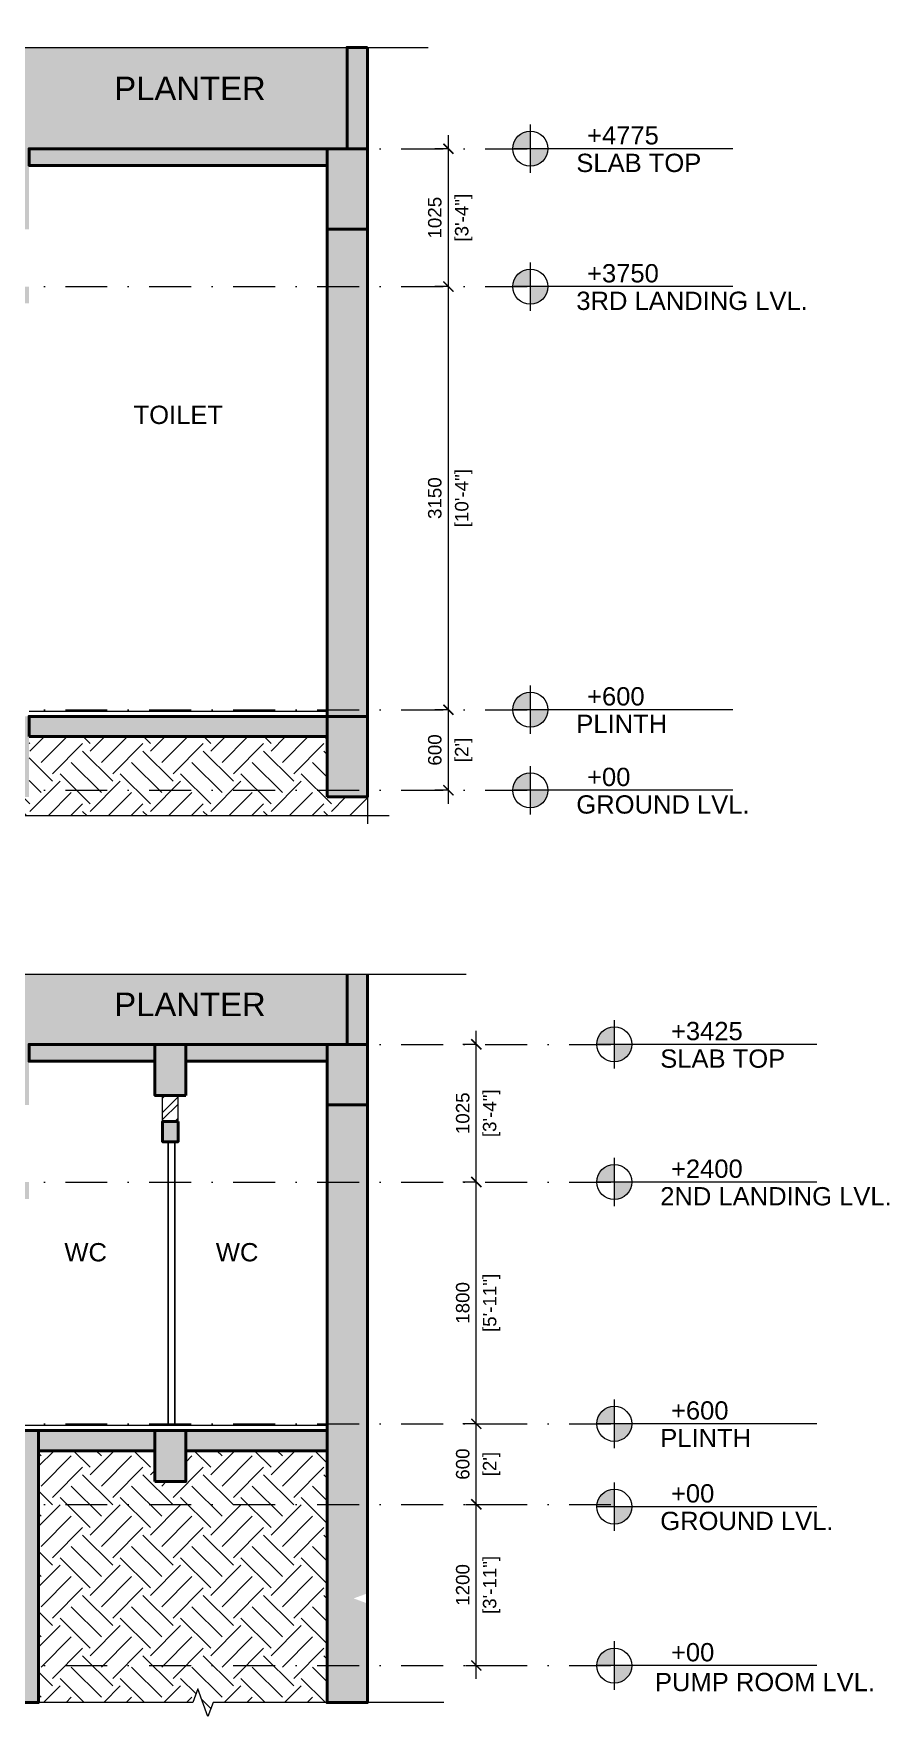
# Model space of a CAD drawing. Header units: millimetres. Extents: x 734227 to 886936, y 173033 to 234304.
# Drawn here: x 796340 to 802713, y 217696 to 230224 of the extents above; entities that cross this region are included whole.
import ezdxf

# ---------------------------------------------------------------- set-up
doc = ezdxf.new("R2010")
doc.units = ezdxf.units.MM
doc.header["$LTSCALE"] = 1250
for name, pattern in [('1', [0]), ('ACAD_ISO02W100', [15, 12, -3]), ('CENTER', [2, 1.25, -0.25, 0.25, -0.25]), ('DASHDOT', [1, 0.5, -0.25, 0, -0.25])]:
    doc.linetypes.add(name, pattern=pattern)
for name, color, linetype, lineweight in [('ANNO TAG_MOFA', 40, 'Continuous', 15), ('BRICK WALL_MOFA', 20, 'Continuous', 20), ('CONCRETE_MOFA', 230, 'Continuous', 40), ('ELEV_15_MOFA', 31, 'Continuous', 13), ('GRID', 252, 'ACAD_ISO02W100', 5), ('TEXT_MOFA', 222, 'Continuous', 18)]:
    doc.layers.add(name, color=color, linetype=linetype, lineweight=lineweight)
doc.layers.add('BEAM NO', color=7, linetype='1')
doc.layers.add('PATH HATCH-2', color=252, linetype='Continuous')
doc.layers.add('DIMENSION_MOFA', color=66, linetype='CENTER', lineweight=9, transparency=0.3)
doc.layers.add('HATCH SOLID_MOFA', color=7, linetype='Continuous', lineweight=5, true_color=0x9c9c9c)
doc.layers.add('HATCH_LIGHT_MOFA', color=7, linetype='Continuous', lineweight=5, true_color=0x5b5b5b)
doc.styles.add('1-50', font='arial.ttf', dxfattribs={"height": 100})
doc.styles.add('GENERATED_STYLE_1', font='arial.ttf')
doc.dimstyles.new('DIM 1-100 1', dxfattribs={"dimtxt": 100, "dimasz": 75, "dimexe": 100, "dimexo": 1, "dimgap": 50, "dimtad": 1, "dimdec": 0, "dimrnd": 5, "dimzin": 0, "dimdsep": 46, "dimtxsty": '1-50', "dimblk": 'OBLIQUE', "dimcen": 100, "dimdle": 100, "dimclrd": 256, "dimclre": 256, "dimclrt": 256, "dimadec": 0, "dimazin": 0, "dimtfac": 1, "dimtdec": 0, "dimtix": 1, "dimtofl": 0, "dimtmove": 1, "dimatfit": 3, "dimldrblk": 'OPEN90', "dimfxl": 100, "dimfxlon": 1, "dimtolj": 1, "dimtzin": 0, "dimlwd": -1, "dimlwe": -1, "dimarcsym": 0})
pattern_1 = [(45, (47078.1, 49149.58), (0, 449.0128), [317.5, -317.5]), (45, (46993.92, 49233.76), (0, 449.0128), [317.5, -317.5]), (45, (46909.73, 49317.95), (0, 449.0128), [317.5, -317.5]), (135, (46909.73, 49374.08), (-449.0128, 0), [317.5, -317.5]), (135, (46993.92, 49458.27), (-449.0128, 0), [317.5, -317.5]), (135, (47078.1, 49542.46), (-449.0128, 0), [317.5, -317.5])]
pattern_2 = [(50, (-1057592.02, 1762154.69), (143.4520365, -12.550427), [15, -165]), (355, (-1057592.02, 1762154.69), (-27.750267, 150.438427), [12, -132]), (100.4514445, (-1057580.07, 1762153.64), (115.701769, 137.887998), [12.748038, -140.228422]), (46.1842, (-1057592.02, 1762194.69), (213.448266, -33.103856), [22.5, -247.5]), (96.635635, (-1057574.24, 1762191.93), (186.93239, 194.82372), [19.122068, -210.342752]), (351.184164, (-1057592.02, 1762194.7), (186.93239, 194.82372), [18, -198]), (21, (-1057572.02, 1762184.69), (119.3814104, -80.523778), [15, -165]), (326, (-1057572.02, 1762184.69), (48.663066, 145.030009), [12, -132]), (71.451445, (-1057562.08, 1762177.98), (168.044475, 64.5062306), [12.748038, -140.228422]), (37.5, (-1057592.024, 1762154.69), (2.4319711, 66.5787708), [0, -130.4, 0, -134, 0, -132.5]), (7.5, (-1057592.024, 1762154.69), (52.6139075, 78.8823424), [0, -76.4, 0, -127.4, 0, -50.5]), (327.5, (-1057636.624, 1762154.69), (106.7644872, -4.5109743), [0, -50, 0, -156, 0, -207]), (317.5, (-1057656.62, 1762154.69), (116.637234, 20.0209965), [0, -65, 0, -103.6, 0, -147])]

# ---------------------------------------------------------------- blocks, each defined once
blk = doc.blocks.new('_ArchTick')
at = {"color": 0, "linetype": 'ByBlock', "const_width": 0.15}
blk.add_lwpolyline([(-0.5, -0.5), (0.5, 0.5)], dxfattribs=at)
blk = doc.blocks.new('*D1806')
at = {"layer": 'Defpoints', "color": 0, "transparency": 16777216}
for p in [(799637, 222699), (799637, 222699), (799637, 221674)]:
    blk.add_point(p, dxfattribs=at)
at = {"layer": 'DIMENSION_MOFA', "ltscale": 150, "transparency": 16777216}
for p, q in [((799637, 221574), (799637, 222799)), ((799636, 222699), (799537, 222699)), ((799636, 221674), (799537, 221674))]:
    blk.add_line(p, q, dxfattribs=at)
at = {"layer": 'DIMENSION_MOFA', "transparency": 16777216, "xscale": 75, "yscale": 75, "zscale": 75}
for p, rotation in [((799637, 222699), 90), ((799637, 221674), 270)]:
    blk.add_blockref('_ArchTick', p, dxfattribs=dict(at, rotation=rotation))
at = {"layer": 'DIMENSION_MOFA', "transparency": 16777216, "char_height": 100, "attachment_point": 5, "rotation": 90, "style": '1-50'}
for s, insert in [('\\A1;1025', (799536, 222186)), ('[3\'-4"]', (799751, 222186))]:
    blk.add_mtext(s, dxfattribs=dict(at, insert=insert))
blk = doc.blocks.new('_Open90')
at = {"color": 0, "linetype": 'ByBlock', "lineweight": -2}
for p, q in [((0, 0), (-1, 0)), ((-0.5, 0.5), (0, 0)), ((0, 0), (-0.5, -0.5))]:
    blk.add_line(p, q, dxfattribs=at)
blk = doc.blocks.new('*D1805')
at = {"layer": 'Defpoints', "color": 0, "transparency": 16777216}
for p in [(799637, 221674), (799637, 221674), (799637, 219874)]:
    blk.add_point(p, dxfattribs=at)
at = {"layer": 'DIMENSION_MOFA', "ltscale": 150, "transparency": 16777216}
for p, q in [((799637, 219774), (799637, 221774)), ((799636, 221674), (799537, 221674)), ((799636, 219874), (799537, 219874))]:
    blk.add_line(p, q, dxfattribs=at)
at = {"layer": 'DIMENSION_MOFA', "transparency": 16777216, "xscale": 75, "yscale": 75, "zscale": 75}
for p, rotation in [((799637, 221674), 90), ((799637, 219874), 270)]:
    blk.add_blockref('_ArchTick', p, dxfattribs=dict(at, rotation=rotation))
at = {"layer": 'DIMENSION_MOFA', "transparency": 16777216, "char_height": 100, "attachment_point": 5, "rotation": 90, "style": '1-50'}
for s, insert in [('\\A1;1800', (799536, 220774)), ('[5\'-11"]', (799751, 220774))]:
    blk.add_mtext(s, dxfattribs=dict(at, insert=insert))
blk = doc.blocks.new('*D1804')
at = {"layer": 'Defpoints', "color": 0, "transparency": 16777216}
for p in [(799637, 219874), (799637, 219874), (799556, 219274)]:
    blk.add_point(p, dxfattribs=at)
at = {"layer": 'DIMENSION_MOFA', "ltscale": 150, "transparency": 16777216}
for p, q in [((799637, 219174), (799637, 219974)), ((799638, 219874), (799737, 219874)), ((799557, 219274), (799737, 219274))]:
    blk.add_line(p, q, dxfattribs=at)
at = {"layer": 'DIMENSION_MOFA', "transparency": 16777216, "xscale": 75, "yscale": 75, "zscale": 75}
for p, rotation in [((799637, 219874), 90), ((799637, 219274), 270)]:
    blk.add_blockref('_ArchTick', p, dxfattribs=dict(at, rotation=rotation))
at = {"layer": 'DIMENSION_MOFA', "transparency": 16777216, "char_height": 100, "attachment_point": 5, "rotation": 90, "style": '1-50'}
for s, insert in [('\\A1;600', (799536, 219574)), ("[2']", (799751, 219574))]:
    blk.add_mtext(s, dxfattribs=dict(at, insert=insert))
blk = doc.blocks.new('*D1803')
at = {"layer": 'Defpoints', "color": 0, "transparency": 16777216}
for p in [(799556, 219274), (799637, 219274), (799556, 218074)]:
    blk.add_point(p, dxfattribs=at)
at = {"layer": 'DIMENSION_MOFA', "ltscale": 150, "transparency": 16777216}
for p, q in [((799557, 219274), (799737, 219274)), ((799637, 217974), (799637, 219374)), ((799557, 218074), (799737, 218074))]:
    blk.add_line(p, q, dxfattribs=at)
at = {"layer": 'DIMENSION_MOFA', "transparency": 16777216, "xscale": 75, "yscale": 75, "zscale": 75}
for p, rotation in [((799637, 219274), 90), ((799637, 218074), 270)]:
    blk.add_blockref('_ArchTick', p, dxfattribs=dict(at, rotation=rotation))
at = {"layer": 'DIMENSION_MOFA', "transparency": 16777216, "char_height": 100, "attachment_point": 5, "rotation": 90, "style": '1-50'}
for s, insert in [('[3\'-11"]', (799751, 218674)), ('\\A1;1200', (799536, 218674))]:
    blk.add_mtext(s, dxfattribs=dict(at, insert=insert))
blk = doc.blocks.new('*D1800')
at = {"layer": 'Defpoints', "color": 0, "transparency": 16777216}
for p in [(799429, 229368), (799429, 229368), (799429, 228341)]:
    blk.add_point(p, dxfattribs=at)
at = {"layer": 'DIMENSION_MOFA', "ltscale": 150, "transparency": 16777216}
for p, q in [((799429, 228241), (799429, 229468)), ((799428, 229368), (799329, 229368)), ((799428, 228341), (799329, 228341))]:
    blk.add_line(p, q, dxfattribs=at)
at = {"layer": 'DIMENSION_MOFA', "transparency": 16777216, "xscale": 75, "yscale": 75, "zscale": 75}
for p, rotation in [((799429, 229368), 90), ((799429, 228341), 270)]:
    blk.add_blockref('_ArchTick', p, dxfattribs=dict(at, rotation=rotation))
at = {"layer": 'DIMENSION_MOFA', "transparency": 16777216, "char_height": 100, "attachment_point": 5, "rotation": 90, "style": '1-50'}
for s, insert in [('\\A1;1025', (799328, 228854)), ('[3\'-4"]', (799543, 228854))]:
    blk.add_mtext(s, dxfattribs=dict(at, insert=insert))
blk = doc.blocks.new('*D1799')
at = {"layer": 'Defpoints', "color": 0, "transparency": 16777216}
for p in [(799429, 228341), (799429, 228341), (799429, 225191)]:
    blk.add_point(p, dxfattribs=at)
at = {"layer": 'DIMENSION_MOFA', "ltscale": 150, "transparency": 16777216}
for p, q in [((799429, 225091), (799429, 228441)), ((799428, 228341), (799329, 228341)), ((799428, 225191), (799329, 225191))]:
    blk.add_line(p, q, dxfattribs=at)
at = {"layer": 'DIMENSION_MOFA', "transparency": 16777216, "xscale": 75, "yscale": 75, "zscale": 75}
for p, rotation in [((799429, 228341), 90), ((799429, 225191), 270)]:
    blk.add_blockref('_ArchTick', p, dxfattribs=dict(at, rotation=rotation))
at = {"layer": 'DIMENSION_MOFA', "transparency": 16777216, "char_height": 100, "attachment_point": 5, "rotation": 90, "style": '1-50'}
for s, insert in [('\\A1;3150', (799328, 226766)), ('[10\'-4"]', (799543, 226766))]:
    blk.add_mtext(s, dxfattribs=dict(at, insert=insert))
blk = doc.blocks.new('*D1798')
at = {"layer": 'Defpoints', "color": 0, "transparency": 16777216}
for p in [(799429, 225191), (799429, 225191), (799429, 224591)]:
    blk.add_point(p, dxfattribs=at)
at = {"layer": 'DIMENSION_MOFA', "ltscale": 150, "transparency": 16777216}
for p, q in [((799429, 224491), (799429, 225291)), ((799428, 225191), (799329, 225191)), ((799428, 224591), (799329, 224591))]:
    blk.add_line(p, q, dxfattribs=at)
at = {"layer": 'DIMENSION_MOFA', "transparency": 16777216, "xscale": 75, "yscale": 75, "zscale": 75}
for p, rotation in [((799429, 225191), 90), ((799429, 224591), 270)]:
    blk.add_blockref('_ArchTick', p, dxfattribs=dict(at, rotation=rotation))
at = {"layer": 'DIMENSION_MOFA', "transparency": 16777216, "char_height": 100, "attachment_point": 5, "rotation": 90, "style": '1-50'}
for s, insert in [('\\A1;600', (799328, 224891)), ("[2']", (799543, 224891))]:
    blk.add_mtext(s, dxfattribs=dict(at, insert=insert))

msp = doc.modelspace()

# ---------------------------------------------------------------- hatches: boundary and pattern name
at = {"layer": 'BEAM NO', "true_color": 0xafd9aa, "transparency": 33554559}
h = msp.add_hatch(color=9, dxfattribs=at)
h.dxf.hatch_style = 1
h.paths.add_polyline_path([(790376.1, 229367.9), (790376.1, 230121.4), (792826.1, 230121.4), (792826.1, 229367.9), (790376.1, 229367.9)])
h.paths.add_polyline_path([(796226.1, 229367.9), (796226.1, 230121.4), (798676.1, 230121.4), (798676.1, 229367.9), (796226.1, 229367.9)])
h = msp.add_hatch(color=9, dxfattribs=at)
h.dxf.hatch_style = 1
h.paths.add_polyline_path([(798676.1, 223221.2), (796226.1, 223221.2), (796226.1, 222698.8), (798676.1, 222698.8)])
at = {"layer": 'HATCH SOLID_MOFA'}
h = msp.add_hatch(color=256, dxfattribs=at)
edge = h.paths.add_edge_path()
edge.add_line((799908.4, 229367.9), (800039, 229367.9))
edge.add_line((800039, 229367.9), (800039, 229498.5))
edge.add_arc((800039, 229367.9), 130.6, 90, 180)
edge = h.paths.add_edge_path()
edge.add_line((800169.6, 229367.9), (800039, 229367.9))
edge.add_line((800039, 229367.9), (800039, 229237.3))
edge.add_arc((800039, 229367.9), 130.6, 270, 360)
h = msp.add_hatch(color=256, dxfattribs=at)
edge = h.paths.add_edge_path()
edge.add_line((799908.4, 228340.9), (800039, 228340.9))
edge.add_line((800039, 228340.9), (800039, 228471.5))
edge.add_arc((800039, 228340.9), 130.6, 90, 180)
edge = h.paths.add_edge_path()
edge.add_line((800169.6, 228340.9), (800039, 228340.9))
edge.add_line((800039, 228340.9), (800039, 228210.3))
edge.add_arc((800039, 228340.9), 130.6, 270, 360)
h = msp.add_hatch(color=256, dxfattribs=at)
edge = h.paths.add_edge_path()
edge.add_line((799908.4, 225190.9), (800039, 225190.9))
edge.add_line((800039, 225190.9), (800039, 225321.5))
edge.add_arc((800039, 225190.9), 130.6, 90, 180)
edge = h.paths.add_edge_path()
edge.add_line((800169.6, 225190.9), (800039, 225190.9))
edge.add_line((800039, 225190.9), (800039, 225060.3))
edge.add_arc((800039, 225190.9), 130.6, 270, 360)
h = msp.add_hatch(color=256, dxfattribs=at)
edge = h.paths.add_edge_path()
edge.add_line((799908.4, 224590.9), (800039, 224590.9))
edge.add_line((800039, 224590.9), (800039, 224721.5))
edge.add_arc((800039, 224590.9), 130.6, 90, 180)
edge = h.paths.add_edge_path()
edge.add_line((800169.6, 224590.9), (800039, 224590.9))
edge.add_line((800039, 224590.9), (800039, 224460.3))
edge.add_arc((800039, 224590.9), 130.6, 270, 360)
h = msp.add_hatch(color=256, dxfattribs=at)
edge = h.paths.add_edge_path()
edge.add_line((800533.2, 222698.8), (800663.8, 222698.8))
edge.add_line((800663.8, 222698.8), (800663.8, 222829.3))
edge.add_arc((800663.8, 222698.8), 130.6, 90, 180)
edge = h.paths.add_edge_path()
edge.add_line((800794.4, 222698.8), (800663.8, 222698.8))
edge.add_line((800663.8, 222698.8), (800663.8, 222568.2))
edge.add_arc((800663.8, 222698.8), 130.6, 270, 360)
h = msp.add_hatch(color=256, dxfattribs=at)
edge = h.paths.add_edge_path()
edge.add_line((800533.2, 221673.8), (800663.8, 221673.8))
edge.add_line((800663.8, 221673.8), (800663.8, 221804.3))
edge.add_arc((800663.8, 221673.8), 130.6, 90, 180)
edge = h.paths.add_edge_path()
edge.add_line((800794.4, 221673.8), (800663.8, 221673.8))
edge.add_line((800663.8, 221673.8), (800663.8, 221543.2))
edge.add_arc((800663.8, 221673.8), 130.6, 270, 360)
h = msp.add_hatch(color=256, dxfattribs=at)
edge = h.paths.add_edge_path()
edge.add_line((800533.2, 219873.8), (800663.8, 219873.8))
edge.add_line((800663.8, 219873.8), (800663.8, 220004.3))
edge.add_arc((800663.8, 219873.8), 130.6, 90, 180)
edge = h.paths.add_edge_path()
edge.add_line((800794.4, 219873.8), (800663.8, 219873.8))
edge.add_line((800663.8, 219873.8), (800663.8, 219743.2))
edge.add_arc((800663.8, 219873.8), 130.6, 270, 360)
h = msp.add_hatch(color=256, dxfattribs=at)
edge = h.paths.add_edge_path()
edge.add_line((800533.2, 219256.4), (800663.8, 219256.4))
edge.add_line((800663.8, 219256.4), (800663.8, 219387))
edge.add_arc((800663.8, 219256.4), 130.6, 90, 180)
edge = h.paths.add_edge_path()
edge.add_line((800794.4, 219256.4), (800663.8, 219256.4))
edge.add_line((800663.8, 219256.4), (800663.8, 219125.8))
edge.add_arc((800663.8, 219256.4), 130.6, 270, 360)
h = msp.add_hatch(color=256, dxfattribs=at)
edge = h.paths.add_edge_path()
edge.add_line((800533.2, 218073.8), (800663.8, 218073.8))
edge.add_line((800663.8, 218073.8), (800663.8, 218204.3))
edge.add_arc((800663.8, 218073.8), 130.6, 90, 180)
edge = h.paths.add_edge_path()
edge.add_line((800794.4, 218073.8), (800663.8, 218073.8))
edge.add_line((800663.8, 218073.8), (800663.8, 217943.2))
edge.add_arc((800663.8, 218073.8), 130.6, 270, 360)
at = {"layer": 'HATCH_LIGHT_MOFA'}
h = msp.add_hatch(dxfattribs=at)
h.set_pattern_fill('AR-CONC', color=256, scale=20)
h.set_pattern_definition([(50, (-1047270.24, 1769052.94), (143.4520365, -12.550427), [15, -165]), (355, (-1047270.24, 1769052.94), (-27.750267, 150.438427), [12, -132]), (100.4514445, (-1047258.29, 1769051.89), (115.701769, 137.887998), [12.748038, -140.228422]), (46.1842, (-1047270.24, 1769092.94), (213.448266, -33.103856), [22.5, -247.5]), (96.635635, (-1047252.46, 1769090.18), (186.93239, 194.82372), [19.122068, -210.342752]), (351.184164, (-1047270.24, 1769092.94), (186.93239, 194.82372), [18, -198]), (21, (-1047250.24, 1769082.94), (119.3814104, -80.523778), [15, -165]), (326, (-1047250.24, 1769082.94), (48.663066, 145.030009), [12, -132]), (71.451445, (-1047240.3, 1769076.23), (168.044475, 64.5062306), [12.748038, -140.228422]), (37.5, (-1047270.244, 1769052.937), (2.4319711, 66.5787708), [0, -130.4, 0, -134, 0, -132.5]), (7.5, (-1047270.244, 1769052.94), (52.6139075, 78.8823424), [0, -76.4, 0, -127.4, 0, -50.5]), (327.5, (-1047314.844, 1769052.937), (106.7644872, -4.5109743), [0, -50, 0, -156, 0, -207]), (317.5, (-1047334.84, 1769052.94), (116.637234, 20.0209965), [0, -65, 0, -103.6, 0, -147])])
h.paths.add_polyline_path([(798674.9, 230121.4), (798826.2, 230121.4), (798826.2, 229367.9), (798674.9, 229367.9)])
h.paths.add_polyline_path([(790223.7, 229367.9), (790223.7, 230121.4), (790374.9, 230121.4), (790374.9, 229367.9), (790223.7, 229367.9)])
h.paths.add_polyline_path([(796074.9, 230121.4), (796224.9, 230121.4), (796224.9, 229367.9), (796074.9, 229367.9)])
h.paths.add_polyline_path([(792824.9, 230121.4), (792974.9, 230121.4), (792974.9, 229367.9), (792824.9, 229367.9)])
h = msp.add_hatch(dxfattribs=at)
h.set_pattern_fill('AR-CONC', color=256, scale=20)
h.set_pattern_definition([(50, (-1047270.24, 1769052.94), (143.4520365, -12.550427), [15, -165]), (355, (-1047270.24, 1769052.94), (-27.750267, 150.438427), [12, -132]), (100.4514445, (-1047258.29, 1769051.89), (115.701769, 137.887998), [12.748038, -140.228422]), (46.1842, (-1047270.24, 1769092.94), (213.448266, -33.103856), [22.5, -247.5]), (96.635635, (-1047252.46, 1769090.18), (186.93239, 194.82372), [19.122068, -210.342752]), (351.184164, (-1047270.24, 1769092.94), (186.93239, 194.82372), [18, -198]), (21, (-1047250.24, 1769082.94), (119.3814104, -80.523778), [15, -165]), (326, (-1047250.24, 1769082.94), (48.663066, 145.030009), [12, -132]), (71.451445, (-1047240.3, 1769076.23), (168.044475, 64.5062306), [12.748038, -140.228422]), (37.5, (-1047270.244, 1769052.937), (2.4319711, 66.5787708), [0, -130.4, 0, -134, 0, -132.5]), (7.5, (-1047270.244, 1769052.94), (52.6139075, 78.8823424), [0, -76.4, 0, -127.4, 0, -50.5]), (327.5, (-1047314.844, 1769052.937), (106.7644872, -4.5109743), [0, -50, 0, -156, 0, -207]), (317.5, (-1047334.84, 1769052.94), (116.637234, 20.0209965), [0, -65, 0, -103.6, 0, -147])])
h.paths.add_polyline_path([(792976.1, 224990.9), (796076.1, 224990.9), (796076.1, 225140.9), (792976.1, 225140.9)])
h.paths.add_polyline_path([(792976.1, 228340.9), (796076.1, 228340.9), (796076.1, 228215.9), (792976.1, 228215.9)])
h.paths.add_polyline_path([(796306.1, 224990.9), (798526.1, 224990.9), (798526.1, 225140.9), (796306.1, 225140.9)])
h.paths.add_polyline_path([(790526.1, 224990.9), (792746.1, 224990.9), (792746.1, 225140.9), (790526.1, 225140.9)])
h.paths.add_polyline_path([(798526.1, 229242.9), (796306.1, 229242.9), (796306.1, 229367.9), (798526.1, 229367.9)])
h.paths.add_polyline_path([(798526.1, 224540.9), (798826.1, 224540.9), (798826.1, 225140.9), (798526.1, 225140.9)])
h.paths.add_polyline_path([(790526.1, 224540.9), (790226.1, 224540.9), (790226.1, 225140.9), (790526.1, 225140.9)])
h.paths.add_polyline_path([(798526.1, 228767.9), (798826.1, 228767.9), (798826.1, 229367.9), (798526.1, 229367.9)])
h.paths.add_polyline_path([(796306.1, 225140.9), (796076.1, 225140.9), (796076.1, 224540.9), (796306.1, 224540.9)])
h.paths.add_polyline_path([(792746.1, 225140.9), (792976.1, 225140.9), (792976.1, 224540.9), (792746.1, 224540.9)])
h.paths.add_polyline_path([(796306.1, 229367.9), (796076.1, 229367.9), (796076.1, 228767.9), (796306.1, 228767.9)])
h.paths.add_polyline_path([(792746.1, 229367.9), (792976.1, 229367.9), (792976.1, 228767.9), (792746.1, 228767.9)])
h.paths.add_polyline_path([(792976.1, 227590.9), (792861.1, 227590.9), (792861.1, 227740.9), (792976.1, 227740.9)])
h.paths.add_polyline_path([(796191.1, 227590.9), (796076.1, 227590.9), (796076.1, 227740.9), (796191.1, 227740.9)])
h.paths.add_polyline_path([(792976.1, 228215.9), (792746.1, 228215.9), (792746.1, 228340.9), (792976.1, 228340.9)])
h.paths.add_polyline_path([(796306.1, 228340.9), (796306.1, 228215.9), (796076.1, 228215.9), (796076.1, 228340.9)])
h = msp.add_hatch(dxfattribs=at)
h.set_pattern_fill('AR-CONC', color=256, scale=20)
h.set_pattern_definition([(50, (-1047270.24, 1769052.94), (143.4520365, -12.550427), [15, -165]), (355, (-1047270.24, 1769052.94), (-27.750267, 150.438427), [12, -132]), (100.4514445, (-1047258.29, 1769051.89), (115.701769, 137.887998), [12.748038, -140.228422]), (46.1842, (-1047270.24, 1769092.94), (213.448266, -33.103856), [22.5, -247.5]), (96.635635, (-1047252.46, 1769090.18), (186.93239, 194.82372), [19.122068, -210.342752]), (351.184164, (-1047270.24, 1769092.94), (186.93239, 194.82372), [18, -198]), (21, (-1047250.24, 1769082.94), (119.3814104, -80.523778), [15, -165]), (326, (-1047250.24, 1769082.94), (48.663066, 145.030009), [12, -132]), (71.451445, (-1047240.3, 1769076.23), (168.044475, 64.5062306), [12.748038, -140.228422]), (37.5, (-1047270.244, 1769052.937), (2.4319711, 66.5787708), [0, -130.4, 0, -134, 0, -132.5]), (7.5, (-1047270.244, 1769052.94), (52.6139075, 78.8823424), [0, -76.4, 0, -127.4, 0, -50.5]), (327.5, (-1047314.844, 1769052.937), (106.7644872, -4.5109743), [0, -50, 0, -156, 0, -207]), (317.5, (-1047334.84, 1769052.94), (116.637234, 20.0209965), [0, -65, 0, -103.6, 0, -147])])
h.paths.add_polyline_path([(798526.1, 225190.9), (798526.1, 228340.9), (798826.1, 228340.9), (798826.1, 225190.9)])
h.paths.add_polyline_path([(798526.1, 228340.9), (798526.1, 228767.9), (798826.1, 228767.9), (798826.1, 228340.9)])
h.paths.add_polyline_path([(798526.1, 225140.9), (798526.1, 225190.9), (798826.1, 225190.9), (798826.1, 225140.9)])
h = msp.add_hatch(dxfattribs=at)
h.set_pattern_fill('AR-CONC', color=256, scale=20)
h.set_pattern_definition([(50, (-1057592.02, 1762154.69), (143.4520365, -12.550427), [15, -165]), (355, (-1057592.02, 1762154.69), (-27.750267, 150.438427), [12, -132]), (100.4514445, (-1057580.07, 1762153.64), (115.701769, 137.887998), [12.748038, -140.228422]), (46.1842, (-1057592.02, 1762194.69), (213.448266, -33.103856), [22.5, -247.5]), (96.635635, (-1057574.24, 1762191.93), (186.93239, 194.82372), [19.122068, -210.342752]), (351.184164, (-1057592.02, 1762194.7), (186.93239, 194.82372), [18, -198]), (21, (-1057572.02, 1762184.69), (119.3814104, -80.523778), [15, -165]), (326, (-1057572.02, 1762184.69), (48.663066, 145.030009), [12, -132]), (71.451445, (-1057562.08, 1762177.98), (168.044475, 64.5062306), [12.748038, -140.228422]), (37.5, (-1057592.024, 1762154.69), (2.4319711, 66.5787708), [0, -130.4, 0, -134, 0, -132.5]), (7.5, (-1057592.024, 1762154.69), (52.6139075, 78.8823424), [0, -76.4, 0, -127.4, 0, -50.5]), (327.5, (-1057636.624, 1762154.69), (106.7644872, -4.5109743), [0, -50, 0, -156, 0, -207]), (317.5, (-1057656.62, 1762154.69), (116.637234, 20.0209965), [0, -65, 0, -103.6, 0, -147])])
h.paths.add_polyline_path([(790226.1, 222698.8), (790226.1, 223221.2), (790376.1, 223221.2), (790376.1, 222698.8)])
h.paths.add_polyline_path([(792826.1, 222698.8), (792826.1, 223221.2), (792976.1, 223221.2), (792976.1, 222698.8)])
h.paths.add_polyline_path([(796076.1, 222698.8), (796076.1, 223221.2), (796226.1, 223221.2), (796226.1, 222698.8)])
h.paths.add_polyline_path([(798676.1, 222698.8), (798676.1, 223221.2), (798826.1, 223221.2), (798826.1, 222698.8)])
h = msp.add_hatch(dxfattribs=at)
h.set_pattern_fill('AR-CONC', color=256, scale=20)
h.set_pattern_definition([(50, (-1057592.02, 1762154.69), (143.4520365, -12.550427), [15, -165]), (355, (-1057592.02, 1762154.69), (-27.750267, 150.438427), [12, -132]), (100.4514445, (-1057580.07, 1762153.64), (115.701769, 137.887998), [12.748038, -140.228422]), (46.1842, (-1057592.02, 1762194.69), (213.448266, -33.103856), [22.5, -247.5]), (96.635635, (-1057574.24, 1762191.93), (186.93239, 194.82372), [19.122068, -210.342752]), (351.184164, (-1057592.02, 1762194.7), (186.93239, 194.82372), [18, -198]), (21, (-1057572.02, 1762184.69), (119.3814104, -80.523778), [15, -165]), (326, (-1057572.02, 1762184.69), (48.663066, 145.030009), [12, -132]), (71.451445, (-1057562.08, 1762177.98), (168.044475, 64.5062306), [12.748038, -140.228422]), (37.5, (-1057592.024, 1762154.69), (2.4319711, 66.5787708), [0, -130.4, 0, -134, 0, -132.5]), (7.5, (-1057592.024, 1762154.69), (52.6139075, 78.8823424), [0, -76.4, 0, -127.4, 0, -50.5]), (327.5, (-1057636.624, 1762154.69), (106.7644872, -4.5109743), [0, -50, 0, -156, 0, -207]), (317.5, (-1057656.62, 1762154.69), (116.637234, 20.0209965), [0, -65, 0, -103.6, 0, -147])])
h.paths.add_polyline_path([(792746.1, 221673.8), (796306.1, 221673.8), (796306.1, 221548.8), (792746.1, 221548.8)])
h.paths.add_polyline_path([(798526.1, 222248.8), (798826.1, 222248.8), (798826.1, 222698.8), (798526.1, 222698.8)])
h.paths.add_polyline_path([(796076.1, 222698.8), (796306.1, 222698.8), (796306.1, 222248.8), (796076.1, 222248.8)])
h.paths.add_polyline_path([(792746.1, 222698.8), (792976.1, 222698.8), (792976.1, 222248.8), (792746.1, 222248.8)])
h.paths.add_polyline_path([(790456.1, 222248.8), (790226.1, 222248.8), (790226.1, 222698.8), (790456.1, 222698.8)])
h.paths.add_polyline_path([(797473.6, 222318.8), (797243.6, 222318.8), (797243.6, 222698.8), (797473.6, 222698.8)])
h.paths.add_polyline_path([(791718.6, 222318.8), (791488.6, 222318.8), (791488.6, 222698.8), (791718.6, 222698.8)])
h.paths.add_polyline_path([(797416.1, 222123.8), (797301.1, 222123.8), (797301.1, 221973.8), (797416.1, 221973.8)])
h.paths.add_polyline_path([(791546.1, 222123.8), (791661.1, 222123.8), (791661.1, 221973.8), (791546.1, 221973.8)])
h = msp.add_hatch(dxfattribs=at)
h.set_pattern_fill('AR-CONC', color=256, scale=20)
h.set_pattern_definition(pattern_2)
h.paths.add_polyline_path([(797473.6, 222573.8), (797473.6, 222698.8), (798526.1, 222698.8), (798526.1, 222573.8)])
h.paths.add_polyline_path([(790456.1, 222573.8), (790456.1, 222698.8), (791488.6, 222698.8), (791488.6, 222573.8)])
h.paths.add_polyline_path([(791718.6, 222573.8), (791718.6, 222698.8), (792746.1, 222698.8), (792746.1, 222573.8)])
h.paths.add_polyline_path([(796306.1, 222573.8), (796306.1, 222698.8), (797243.6, 222698.8), (797243.6, 222573.8)])
h = msp.add_hatch(dxfattribs=at)
h.set_pattern_fill('ANSI32', color=256, scale=300)
h.set_pattern_definition([(45, (-1057592.02, 1762154.69), (-79.549513, 79.549513), []), (45, (-1057538.99, 1762154.69), (-79.549513, 79.549513), [])])
h.paths.add_polyline_path([(790226.1, 219873.8), (790226.1, 222248.8), (790456.1, 222248.8), (790456.1, 219823.8), (790226.1, 219823.8)])
h.paths.add_polyline_path([(796076.1, 219873.8), (796076.1, 221548.8), (796191.1, 221548.8), (796191.1, 219873.8)])
h.paths.add_polyline_path([(792861.1, 219823.8), (792861.1, 221548.8), (792976.1, 221548.8), (792976.1, 219823.8)])
h.paths.add_polyline_path([(797301.1, 222123.8), (797301.1, 222318.8), (797416.1, 222318.8), (797416.1, 222123.8)])
h = msp.add_hatch(dxfattribs=at)
h.set_pattern_fill('AR-CONC', color=256, scale=20)
h.set_pattern_definition(pattern_2)
h.paths.add_polyline_path([(798526.1, 219873.8), (798526.1, 221673.8), (798826.1, 221673.8), (798826.1, 219873.8)])
h.paths.add_polyline_path([(798526.1, 218073.8), (798526.1, 219273.8), (798826.1, 219273.8), (798826.1, 218611.3), (798723.1, 218573.8), (798826.1, 218536.3), (798826.1, 218073.8)])
h.paths.add_polyline_path([(798526.1, 219273.8), (798526.1, 219873.8), (798826.1, 219873.8), (798826.1, 219273.8)])
h.paths.add_polyline_path([(798526.1, 221673.8), (798526.1, 222248.8), (798826.1, 222248.8), (798826.1, 221673.8)])
h.paths.add_polyline_path([(798526.1, 218073.8), (798826.1, 218073.8), (798826.1, 217798.8), (798526.1, 217798.8)])
h = msp.add_hatch(dxfattribs=at)
h.set_pattern_fill('AR-CONC', color=256, scale=20)
h.set_pattern_definition(pattern_2)
h.paths.add_polyline_path([(792676.1, 218073.8), (796376.1, 218073.8), (796376.1, 217798.8), (796374.9, 217798.8), (794526.1, 217798.8), (792677.4, 217798.8), (792676.1, 217798.8)])
h.paths.add_polyline_path([(792676.1, 218073.8), (792676.1, 219273.8), (792976.1, 219273.8), (792976.1, 218073.8)])
h.paths.add_polyline_path([(796076.1, 218073.8), (796076.1, 219273.8), (796376.1, 219273.8), (796376.1, 218073.8)])
h.paths.add_polyline_path([(792676.1, 219273.8), (792676.1, 219823.8), (792976.1, 219823.8), (792976.1, 219273.8)])
h.paths.add_polyline_path([(796076.1, 219823.8), (796376.1, 219823.8), (796376.1, 219273.8), (796076.1, 219273.8)])
h.paths.add_polyline_path([(797473.6, 219673.8), (797473.6, 219823.8), (798526.1, 219823.8), (798526.1, 219673.8)])
h.paths.add_polyline_path([(790456.1, 219673.8), (790456.1, 219823.8), (791488.6, 219823.8), (791488.6, 219673.8)])
h.paths.add_polyline_path([(791718.6, 219673.8), (791718.6, 219823.8), (792676.1, 219823.8), (792676.1, 219673.8)])
h.paths.add_polyline_path([(796376.1, 219673.8), (796376.1, 219823.8), (797243.6, 219823.8), (797243.6, 219673.8)])
h.paths.add_polyline_path([(790226.1, 219373.8), (790226.1, 219823.8), (790456.1, 219823.8), (790456.1, 219373.8)])
h.paths.add_polyline_path([(797243.6, 219813.8), (797243.6, 219823.8), (797473.6, 219823.8), (797473.6, 219443.8), (797243.6, 219443.8)])
h.paths.add_polyline_path([(791488.6, 219813.8), (791488.6, 219823.8), (791718.6, 219823.8), (791718.6, 219443.8), (791488.6, 219443.8)])
at = {"layer": 'PATH HATCH-2', "transparency": 33554559}
h = msp.add_hatch(dxfattribs=at)
h.set_pattern_fill('EARTH', color=252, scale=50, angle=45)
h.set_pattern_definition(pattern_1)
h.paths.add_polyline_path([(790526.1, 224990.9), (792746.1, 224990.9), (792746.1, 224540.9), (792976.1, 224540.9), (792976.1, 224990.9), (796076.1, 224990.9), (796076.1, 224540.9), (796306.1, 224540.9), (796306.1, 224990.9), (798526.1, 224990.9), (798526.1, 224540.9), (798826.1, 224540.9), (798826.1, 224400.1), (798526.1, 224400.1), (794601.1, 224400.1), (794563.6, 224503.1), (794488.6, 224297.1), (794451.1, 224400.1), (790226.1, 224400.1), (790226.1, 224540.9), (790526.1, 224540.9)])
h = msp.add_hatch(dxfattribs=at)
h.set_pattern_fill('EARTH', color=252, scale=50, angle=45)
h.set_pattern_definition(pattern_1)
h.paths.add_polyline_path([(790226.1, 218073.8), (790226.1, 218536.3), (790329.2, 218573.8), (790123.1, 218648.8), (790226.1, 218686.3), (790226.1, 219273.8), (792676.1, 219273.8), (792676.1, 218073.8)])
h.paths.add_polyline_path([(796376.1, 218073.8), (796376.1, 219273.8), (798526.1, 219273.8), (798526.1, 218073.8)])
h.paths.add_polyline_path([(790226.1, 217798.8), (790226.1, 218073.8), (792676.1, 218073.8), (792676.1, 217798.8), (791526.1, 217798.8), (791488.6, 217901.8), (791413.6, 217695.7), (791376.1, 217798.8)])
h.paths.add_polyline_path([(796376.1, 217798.8), (796376.1, 218073.8), (798526.1, 218073.8), (798526.1, 217798.8), (797676.1, 217798.8), (797638.6, 217695.7), (797563.6, 217901.8), (797526.1, 217798.8)])
h.paths.add_polyline_path([(790226.1, 219273.8), (790226.1, 219373.8), (790456.1, 219373.8), (790456.1, 219673.8), (791488.6, 219673.8), (791488.6, 219443.8), (791718.6, 219443.8), (791718.6, 219673.8), (792676.1, 219673.8), (792676.1, 219273.8)])
h.paths.add_polyline_path([(796376.1, 219273.8), (796376.1, 219673.8), (797243.6, 219673.8), (797243.6, 219443.8), (797473.6, 219443.8), (797473.6, 219673.8), (798526.1, 219673.8), (798526.1, 219273.8)])

# ---------------------------------------------------------------- linework, layer by layer
at = {"layer": 'ANNO TAG_MOFA'}
for p, q in [((800039, 229548.5), (800039, 229187.3)), ((801546.6, 229367.9), (799915.5, 229367.9)), ((800039, 228521.5), (800039, 228160.3)), ((801546.6, 228340.9), (799915.5, 228340.9)), ((800039, 225371.5), (800039, 225010.3)), ((801546.6, 225190.9), (799915.5, 225190.9)), ((800039, 224771.5), (800039, 224410.3)), ((801546.6, 224590.9), (799915.5, 224590.9)), ((800663.8, 222879.3), (800663.8, 222518.2)), ((802171.4, 222698.8), (800540.3, 222698.8)), ((800663.8, 221854.3), (800663.8, 221493.2)), ((802171.4, 221673.8), (800540.3, 221673.8)), ((800663.8, 220054.3), (800663.8, 219693.2)), ((802171.4, 219873.8), (800540.3, 219873.8)), ((800663.8, 219437), (800663.8, 219075.8)), ((802171.4, 219256.4), (800540.3, 219256.4)), ((800663.8, 218254.3), (800663.8, 217893.2)), ((802171.4, 218073.8), (800540.3, 218073.8))]:
    msp.add_line(p, q, dxfattribs=at)
for centre in [(800039, 229367.9), (800039, 228340.9), (800039, 225190.9), (800039, 224590.9), (800663.8, 222698.8), (800663.8, 221673.8), (800663.8, 219873.8), (800663.8, 219256.4), (800663.8, 218073.8)]:
    msp.add_circle(centre, 130.6, dxfattribs=at)
at = {"layer": 'BEAM NO', "color": 13}
for p, q in [((797341.1, 221973.8), (797341.1, 219863.8)), ((797391.1, 221973.8), (797391.1, 219863.8))]:
    msp.add_line(p, q, dxfattribs=at)
at = {"layer": 'BRICK WALL_MOFA'}
for p, q in [((797301.1, 222123.8), (797301.1, 222318.8)), ((797416.1, 222123.8), (797416.1, 222318.8))]:
    msp.add_line(p, q, dxfattribs=at)
at = {"layer": 'CONCRETE_MOFA'}
for p, q in [((798526.1, 228792.9), (798526.1, 225140.9)), ((798826.1, 228792.9), (798826.1, 225140.9)), ((798676.1, 222698.8), (798676.1, 223221.2)), ((798826.1, 222698.8), (798826.1, 223221.2))]:
    msp.add_line(p, q, dxfattribs=at)
for points in [[(798826.1, 230121.4), (798674.9, 230121.4), (798674.9, 229367.9), (798826.1, 229367.9)], [(798526.1, 229242.9), (796306.1, 229242.9), (796306.1, 229367.9), (798526.1, 229367.9)], [(798526.1, 228767.9), (798826.1, 228767.9), (798826.1, 229367.9), (798526.1, 229367.9)], [(796306.1, 224990.9), (798526.1, 224990.9), (798526.1, 225140.9), (796306.1, 225140.9)], [(798526.1, 224540.9), (798826.1, 224540.9), (798826.1, 225140.9), (798526.1, 225140.9)], [(797473.6, 222318.8), (797243.6, 222318.8), (797243.6, 222698.8), (797473.6, 222698.8)], [(798526.1, 222248.8), (798826.1, 222248.8), (798826.1, 222698.8), (798526.1, 222698.8)], [(798826.1, 222248.8), (798526.1, 222248.8), (798526.1, 217798.8), (798826.1, 217798.8)], [(797416.1, 222123.8), (797301.1, 222123.8), (797301.1, 221973.8), (797416.1, 221973.8)], [(797243.6, 219823.8), (796376.1, 219823.8), (796376.1, 219673.8), (797243.6, 219673.8)], [(797243.6, 219443.8), (797473.6, 219443.8), (797473.6, 219823.8), (797243.6, 219823.8)], [(798526.1, 219823.8), (797473.6, 219823.8), (797473.6, 219673.8), (798526.1, 219673.8)]]:
    msp.add_lwpolyline(points, close=True, dxfattribs=at)
at = {"layer": 'CONCRETE_MOFA', "elevation": 0}
msp.add_lwpolyline([(797243.6, 222573.8), (796306.1, 222573.8), (796306.1, 222698.8), (798526.1, 222698.8), (798526.1, 222573.8), (797473.6, 222573.8)], dxfattribs=at)
at = {"layer": 'CONCRETE_MOFA'}
for points in [[(796376.1, 219823.8), (796076.1, 219823.8), (796076.1, 218073.8)], [(796376.1, 218073.8), (796376.1, 219823.8)], [(794526.1, 217798.8), (796376.1, 217798.8), (796376.1, 218073.8)]]:
    msp.add_lwpolyline(points, dxfattribs=at)
at = {"layer": 'ELEV_15_MOFA'}
for p, q in [((796306.1, 225180.9), (798526.1, 225180.9)), ((796191.1, 219863.8), (798526.1, 219863.8))]:
    msp.add_line(p, q, dxfattribs=at)
at = {"layer": 'GRID', "linetype": 'DASHDOT', "ltscale": 0.5}
for p, q in [((789075.3, 229367.9), (800039, 229367.9)), ((789075.3, 228340.9), (800039, 228340.9)), ((789075.3, 225190.9), (800039, 225190.9)), ((789075.3, 224590.9), (800039, 224590.9)), ((789075.3, 222698.8), (800663.8, 222698.8)), ((789075.3, 221673.8), (800663.8, 221673.8)), ((789075.3, 219873.8), (800663.8, 219873.8)), ((789075.3, 219273.8), (800663.8, 219273.8)), ((789075.3, 218073.8), (800663.8, 218073.8))]:
    msp.add_line(p, q, dxfattribs=at)
at = {"layer": 'HATCH_LIGHT_MOFA'}
for p, q in [((798826.1, 224540.9), (798826.1, 224341.1)), ((798988.6, 224400.1), (794601.1, 224400.1))]:
    msp.add_line(p, q, dxfattribs=at)
for points in [[(789690.5, 230121.4), (794451.1, 230121.4), (794488.6, 230018.4), (794563.6, 230224.4), (794601.1, 230121.4), (799277.3, 230121.4)], [(789657.1, 223221.2), (794451.1, 223221.2), (794488.6, 223118.2), (794563.6, 223324.2), (794601.1, 223221.2), (799560.4, 223221.2)], [(799395.1, 217798.8), (797676.1, 217798.8), (797638.6, 217695.7), (797563.6, 217901.8), (797526.1, 217798.8), (796374.9, 217798.8)]]:
    msp.add_lwpolyline(points, dxfattribs=at)

# ---------------------------------------------------------------- texts
at = {"layer": 'TEXT_MOFA', "style": 'GENERATED_STYLE_1'}
for s, height, p in [('PLANTER', 175, (796940.9, 229729.3)), ('+4775', 136.21, (800461.6, 229399.3)), ('SLAB TOP', 136.21, (800381.7, 229194.2)), ('+3750', 136.21, (800461.6, 228372.3)), ('3RD LANDING LVL.', 136.213, (800381.7, 228167.2)), ('TOILET', 136.21, (797084.7, 227318.2)), ('+600', 136.21, (800461.6, 225222.3)), ('PLINTH', 136.21, (800381.7, 225017.2)), ('+00', 136.21, (800461.6, 224622.3)), ('GROUND LVL.', 136.213, (800381.7, 224417.2)), ('PLANTER', 175, (796940.9, 222909.4)), ('+3425', 136.21, (801086.4, 222730.2)), ('SLAB TOP', 136.21, (801006.5, 222525.1)), ('+2400', 136.21, (801086.4, 221705.2)), ('2ND LANDING LVL.', 136.213, (801006.5, 221500.1)), ('WC', 136.21, (796569.3, 221083.3)), ('WC', 136.21, (797697.1, 221083.3)), ('+600', 136.21, (801086.4, 219905.2)), ('PLINTH', 136.21, (801006.5, 219700.1)), ('+00', 136.21, (801086.4, 219287.8)), ('GROUND LVL.', 136.213, (801006.5, 219082.7)), ('+00', 136.21, (801086.4, 218105.2)), ('PUMP ROOM LVL.', 136.213, (800967.2, 217883.2))]:
    msp.add_text(s, height=height, dxfattribs=at).set_placement(p)

# ---------------------------------------------------------------- dimensions: what is measured, and where the dimension line sits
at = {"layer": 'DIMENSION_MOFA', "color": 40, "ltscale": 150, "true_color": 0xf8d731}
for base, p1, p2, picture, middle in [((799428.7, 229367.9), (799428.7, 228340.9), (799428.7, 229367.9), '*D1800', (799428.7, 228854.4)), ((799428.7, 228340.9), (799428.7, 225190.9), (799428.7, 228340.9), '*D1799', (799428.7, 226765.9)), ((799428.7, 225190.9), (799428.7, 224590.9), (799428.7, 225190.9), '*D1798', (799428.7, 224890.9)), ((799637.1, 222698.8), (799637.1, 221673.8), (799637.1, 222698.8), '*D1806', (799637.1, 222186.3)), ((799637.1, 221673.8), (799637.1, 219873.8), (799637.1, 221673.8), '*D1805', (799637.1, 220773.8)), ((799637.1, 219873.8), (799556.2, 219273.8), (799637.1, 219873.8), '*D1804', (799637.1, 219573.8)), ((799637.1, 219273.8), (799556.2, 218073.8), (799556.2, 219273.8), '*D1803', (799637.1, 218673.8))]:
    dim = msp.add_linear_dim(base=base, p1=p1, p2=p2, angle=90, dimstyle='DIM 1-100 1', override={"dimpost": '\\X', "dimblk": 'ArchTick', "dimblk1": 'ArchTick', "dimblk2": 'ArchTick'}, dxfattribs=at)
    dim.commit()
    dim.dimension.update_dxf_attribs({"geometry": picture, "text_midpoint": middle})

doc.saveas('drawing.dxf')
